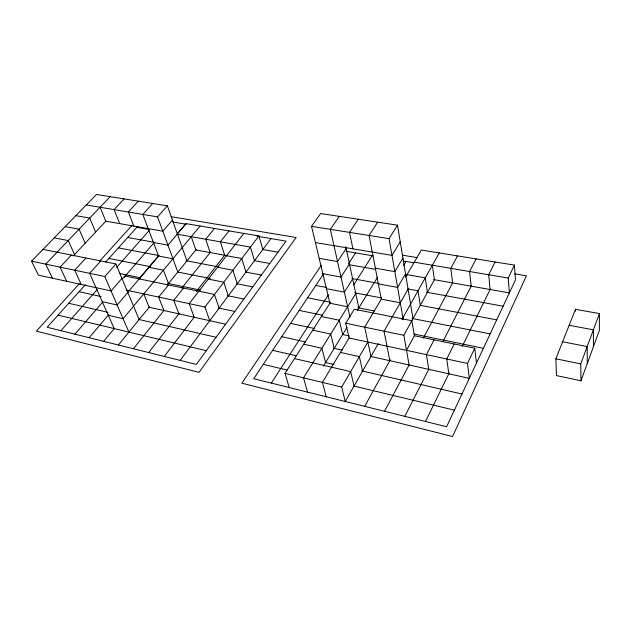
<?xml version="1.0" encoding="UTF-8"?>
<svg xmlns="http://www.w3.org/2000/svg" width="631" height="631" viewBox="0 0 631 631"><rect width="100%" height="100%" fill="white"/><g stroke="black" fill="none" stroke-linecap="round" stroke-linejoin="round"><path stroke-width="0.95" d="M593.408 346.734L593.416 329.824L569.154 325.304M599.45 313.591L599.355 330.494L580.954 380.777L556.463 375.595L555.864 358.81L575.496 309.324L599.45 313.591L580.757 363.882L580.954 380.777M371.186 356.562L469.306 378.355L467.508 363.456L474.78 348.209L414.386 335.739L411.869 320.69L354.291 309.229L345.709 323.238L349.093 338.011L322.409 382.41L326.211 396.765M433.631 279.58L509.359 292.91L508.239 278.05L514.407 265.115L421.303 250.026L405.52 277.19M425.483 421.484L449.248 372.937M462.215 346.458L490.303 289.085M454.233 343.974L446.748 358.992L448.822 373.804M495.09 261.983L488.725 274.753L490.09 289.519M404.794 416.334L428.922 369.032M442.773 341.876L471.365 285.819M434.112 339.817L426.422 354.622L428.757 369.348M476.129 258.907L469.574 271.519L471.176 286.19M384.531 411.286L409.432 364.339M423.267 338.255L452.774 282.617M406.498 350.347L414.386 335.739M457.514 255.894L450.786 268.349L452.616 282.925M364.686 406.348L390.344 359.741M409.093 364.978L403.832 335.29L434.522 279.47M401.986 319.381L439.239 252.928M408.083 289.156L384.066 331.188L389.816 360.695M378.277 343.595L345.252 401.505L341.686 387.071L367.849 342.041M405.536 273.815L397.601 287.428L378.363 283.895M403.524 265.667L406.025 261.439M377.669 222.167L369.08 235.489L381.29 299.157L364.694 327.173L370.918 356.499M402.917 258.047L394.84 271.63L375.35 268.214M400.228 241.839L391.993 255.381L315.405 242.572M323.411 366.075L346.979 327.386M357.343 310.373L377.654 277.025M403.248 319.672L389.067 238.66L397.459 225.157L320.643 213.538L311.525 226.34L329.918 303.243L285.015 373.371L289.258 387.56M355.789 293.644L303.519 377.843L307.549 392.119M353.746 284.912L372.093 255.697M352.658 278.997L344.368 292.106L326.432 288.675M271.322 383.096L328.38 294.929M348.643 263.616L355.568 252.905M349.448 263.971L341 277.048L322.859 273.72M346.151 248.527L337.538 261.581L319.183 258.355M323.522 273.901L253.733 378.718L446.622 426.745L515.44 279.951L514.407 265.115M358.274 219.233L349.503 232.374L352.926 248.843M321.376 265.217L241.878 383.191L452.569 436.534L526.451 275.794L514.825 273.862M339.273 216.354L330.321 229.329L349.992 317.235M180.15 360.388L270.967 238.589M209.737 320.706L204.901 307.021L258.939 235.947L186.035 223.634L177.09 234.196L250.46 247.1L254.482 260.69M164.281 356.436L194.103 317.361M243.874 233.407L189.197 303.653L194.19 317.251M148.711 352.563L179.456 313.165M196.336 291.538L224.668 255.239L220.369 241.807L229.053 230.899M183.55 288.067L173.785 300.34L178.92 313.859M133.417 348.754L164.06 310.334M181.838 288.044L210.651 251.927M168.501 284.96L158.633 297.083L163.91 310.523M214.477 228.438L205.706 239.228L210.139 252.566M118.399 345.015L149.342 307.029M167.286 285.007L196.367 249.3M103.642 341.339L114.329 328.491M200.137 226.016L123.108 318.734L108.311 315.295M89.152 337.727L108.808 314.561M138.599 279.43L158.878 255.516M177.264 233.841L185.506 224.123M127.919 292.169L158.57 256.036L172.926 258.773M127.817 292.453L117.169 305.018L102.238 301.657M177.374 234.006L167.933 245.143L153.443 242.493M74.915 334.185L102.577 302.194M123.802 277.648L154.027 242.675M121.933 278.397L111.072 290.946L38.42 275.155L31.55 261.171L96.504 194.466L167.365 205.824L186.926 260.887M172.429 220.077L162.814 231.191L105.811 221.181L73.259 255.949M122.359 278.878L124.891 275.952L214.461 294.448L219.123 308.117M60.923 330.699L97.221 289.503M116.656 267.426L149.058 230.638M31.55 261.171L104.825 276.512L115.907 263.987L139.151 319.531M86.297 204.941L157.569 216.898L167.365 205.824M85.288 284.794L47.175 327.276L196.312 364.418L286.04 241.137L257.006 236.223M105.653 262.078L137.85 226.19M100.794 260.958L89.626 273.333L114.235 328.601M152.702 203.474L142.819 214.422L158.57 256.036M79.285 283.721L36.401 331.165L199.041 372.345L296.136 237.501L171.08 216.701M99.737 261.092L132.06 225.33M85.966 257.984L74.71 270.21L81.225 284.463M138.292 201.163L128.322 211.992L133.819 226.103M71.398 255.066L60.063 267.142L66.705 281.308M124.126 198.891L114.077 209.602L119.701 223.619M110.196 196.659L45.677 264.129L52.436 278.208M311.525 226.34L389.067 238.66M402.468 255.184L416.996 257.598M414.244 262.173L508.239 278.05M172.823 221.978L186.374 224.273M346.103 251.304L373.197 255.886M403.193 260.958L413.841 262.764M75.862 215.66L89.705 218.089L95.628 232.058M407.003 274.635L425.27 277.853L427.432 292.35M136.817 227.334L149.389 229.542M262.528 249.458L278.003 252.187M349.164 264.712L375.382 269.327M405.481 274.627L407.421 274.966M127.714 237.477L153.806 242.257M195.365 249.86L227.444 255.736M254.309 260.658L269.768 263.49M351.964 278.539L379.097 283.5M426.58 292.2L503.128 306.216M226.505 255.721L241.783 258.513L245.956 272.127M407.871 288.943L418.014 290.796L420.293 305.317L496.723 319.87M65.174 226.639L79.088 229.187L85.209 243.187M118.415 247.849L158.98 255.571M186.019 260.721L218.854 266.968M245.901 272.119L261.352 275.061M315.847 285.433L326.487 287.46M354.535 292.8L381.621 297.958M217.514 267.276L232.894 270.21L237.224 283.84M381.29 299.157L400.299 302.785M54.234 237.871L68.219 240.553L74.545 254.577M562.615 341.789L587.185 346.577L587.28 363.488M108.911 258.442L150.415 266.661M177.445 272.008L210.257 278.5M236.317 283.658L252.723 286.908M307.628 297.769L330.81 302.359M357.848 307.715L374.262 310.957M411.925 318.41L490.153 333.894M148.987 267.331L163.429 270.202L168.485 283.532M208.301 279.107L223.792 282.183L228.28 295.829M329.918 303.243L347.649 306.761M43.026 249.379L115.907 263.987M555.864 358.81L580.757 363.882M119.456 273.444L140.674 277.814M167.688 283.366L200.484 290.11M227.491 295.671L243.897 299.039M299.204 310.42L322.354 315.185M413.96 334.028L483.393 348.304M321.408 316.533L339.289 320.232L342.633 334.517L349.322 335.944M345.709 323.238L403.832 335.29M218.452 307.975L234.842 311.477M290.575 323.387L314.648 328.538M126.255 290.126L204.901 307.021M312.668 330.179L330.707 334.059L334.209 348.344M349.093 338.011L467.508 363.456M79.096 291.688L101.118 296.578M148.987 307.21L225.567 324.216M281.718 336.686L305.767 342.034M333.665 348.225L342.325 350.15M303.7 344.195L321.889 348.257L325.557 362.549M340.44 352.406L359.37 356.633L362.596 371.091M68.7 303.274L107.933 312.329M138.552 319.396L216.062 337.277M272.631 350.331L296.538 355.852M325.225 362.47L333.831 364.458M361.563 370.854L461.963 394.02M294.48 358.582L350.655 371.643L354.046 386.085L454.399 410.15M58.068 315.137L206.313 350.678M263.308 364.339L287.2 370.066M285.015 373.371L341.686 387.071M104.825 276.512L128.898 332.119M100.069 207.252L105.811 221.181M143.758 293.888L149.161 307.25M157.569 216.898L177.816 272.079M191.28 236.688L195.839 249.955M258.939 235.947L262.819 249.513M345.749 246.658L358.842 307.904M397.459 225.157L412.974 318.623M432.345 265.233L434.388 279.714M474.78 348.209L476.444 363.117M575.496 309.324L575.519 311.186"/></g></svg>
